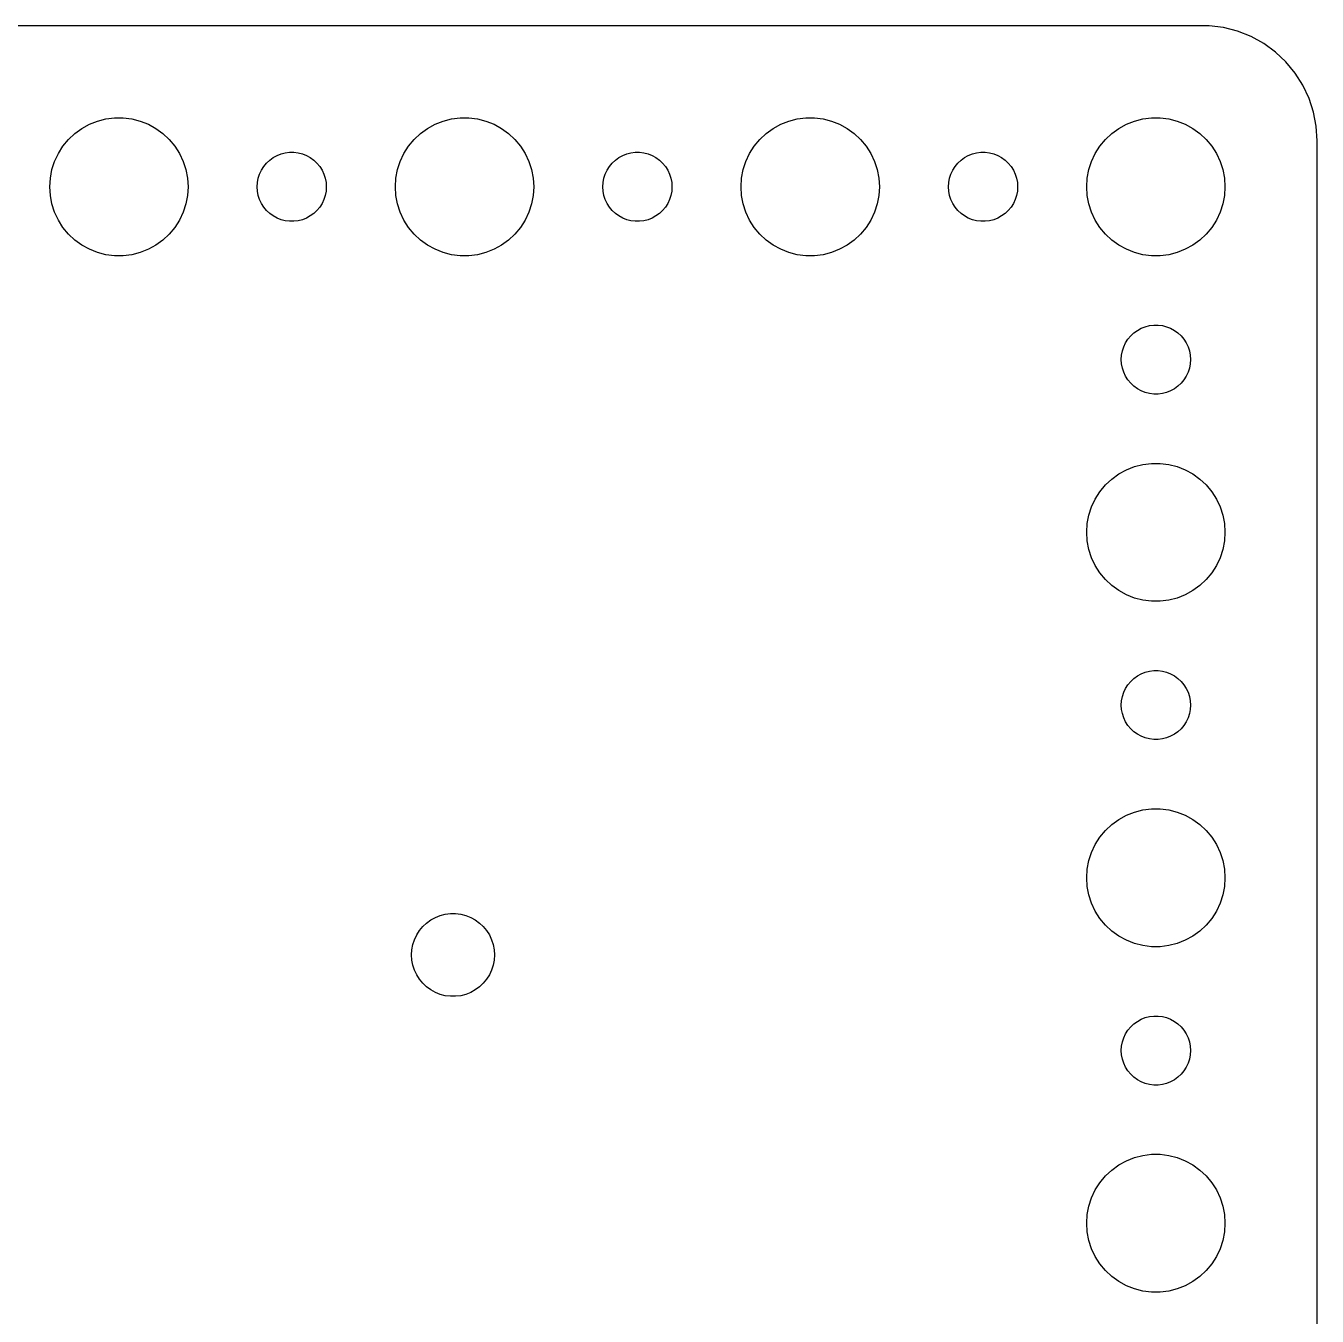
# Model space of a CAD drawing. Header units: metres. Extents: x -52 to 52, y -16 to 166.
# Drawn here: x -4 to 52, y 110 to 166 of the extents above; entities that cross this region are included whole.
import ezdxf

# ---------------------------------------------------------------- set-up
doc = ezdxf.new("R2010")
doc.units = ezdxf.units.M

msp = doc.modelspace()

# ---------------------------------------------------------------- linework, layer by layer
for p, q in [((47.3139, 165.99), (-47.3139, 165.99)), ((47.9369, 165.911), (47.3139, 165.99)), ((48.5451, 165.755), (47.9369, 165.911)), ((49.1289, 165.524), (48.5451, 165.755)), ((49.6791, 165.222), (49.1289, 165.524)), ((50.1871, 164.853), (49.6791, 165.222)), ((50.6448, 164.423), (50.1871, 164.853)), ((51.0451, 163.939), (50.6448, 164.423)), ((51.3815, 163.409), (51.0451, 163.939)), ((51.6489, 162.841), (51.3815, 163.409)), ((51.8429, 162.243), (51.6489, 162.841)), ((-0.56213, 161.947), (-0.18837, 161.994)), ((-0.18837, 161.994), (0.18837, 161.994)), ((0.18837, 161.994), (0.56213, 161.947)), ((14.4379, 161.947), (14.8116, 161.994)), ((14.8116, 161.994), (15.1884, 161.994)), ((15.1884, 161.994), (15.5621, 161.947)), ((29.4379, 161.947), (29.8116, 161.994)), ((29.8116, 161.994), (30.1884, 161.994)), ((30.1884, 161.994), (30.5621, 161.947)), ((44.4379, 161.947), (44.8116, 161.994)), ((44.8116, 161.994), (45.1884, 161.994)), ((45.1884, 161.994), (45.5621, 161.947)), ((51.9606, 161.627), (51.8429, 162.243)), ((-1.91226, 161.312), (-1.60747, 161.533)), ((-1.60747, 161.533), (-1.27733, 161.714)), ((-1.27733, 161.714), (-0.92705, 161.853)), ((-0.92705, 161.853), (-0.56213, 161.947)), ((0.56213, 161.947), (0.92705, 161.853)), ((0.92705, 161.853), (1.27733, 161.714)), ((1.27733, 161.714), (1.60747, 161.533)), ((1.60747, 161.533), (1.91226, 161.312)), ((13.0877, 161.312), (13.3925, 161.533)), ((13.3925, 161.533), (13.7227, 161.714)), ((13.7227, 161.714), (14.0729, 161.853)), ((14.0729, 161.853), (14.4379, 161.947)), ((15.5621, 161.947), (15.927, 161.853)), ((15.927, 161.853), (16.2773, 161.714)), ((16.2773, 161.714), (16.6075, 161.533)), ((16.6075, 161.533), (16.9123, 161.312)), ((28.0877, 161.312), (28.3925, 161.533)), ((28.3925, 161.533), (28.7227, 161.714)), ((28.7227, 161.714), (29.0729, 161.853)), ((29.0729, 161.853), (29.4379, 161.947)), ((30.5621, 161.947), (30.927, 161.853)), ((30.927, 161.853), (31.2773, 161.714)), ((31.2773, 161.714), (31.6075, 161.533)), ((31.6075, 161.533), (31.9123, 161.312)), ((43.0877, 161.312), (43.3925, 161.533)), ((43.3925, 161.533), (43.7227, 161.714)), ((43.7227, 161.714), (44.0729, 161.853)), ((44.0729, 161.853), (44.4379, 161.947)), ((45.5621, 161.947), (45.927, 161.853)), ((45.927, 161.853), (46.2773, 161.714)), ((46.2773, 161.714), (46.6075, 161.533)), ((46.6075, 161.533), (46.9123, 161.312)), ((52, 161), (51.9606, 161.627)), ((-2.42705, 160.763), (-2.1869, 161.054)), ((-2.1869, 161.054), (-1.91226, 161.312)), ((1.91226, 161.312), (2.1869, 161.054)), ((2.1869, 161.054), (2.42705, 160.763)), ((12.5729, 160.763), (12.8131, 161.054)), ((12.8131, 161.054), (13.0877, 161.312)), ((16.9123, 161.312), (17.1869, 161.054)), ((17.1869, 161.054), (17.427, 160.763)), ((27.5729, 160.763), (27.8131, 161.054)), ((27.8131, 161.054), (28.0877, 161.312)), ((31.9123, 161.312), (32.1869, 161.054)), ((32.1869, 161.054), (32.427, 160.763)), ((42.5729, 160.763), (42.8131, 161.054)), ((42.8131, 161.054), (43.0877, 161.312)), ((46.9123, 161.312), (47.1869, 161.054)), ((47.1869, 161.054), (47.427, 160.763)), ((52, 67), (52, 161)), ((-2.78932, 160.104), (-2.62891, 160.445)), ((-2.62891, 160.445), (-2.42705, 160.763)), ((2.42705, 160.763), (2.62891, 160.445)), ((2.62891, 160.445), (2.78932, 160.104)), ((6.69626, 160.266), (6.86133, 160.357)), ((6.86133, 160.357), (7.03647, 160.427)), ((7.03647, 160.427), (7.21892, 160.473)), ((7.21892, 160.473), (7.40581, 160.497)), ((7.40581, 160.497), (7.59418, 160.497)), ((7.59418, 160.497), (7.78107, 160.473)), ((7.78107, 160.473), (7.96352, 160.427)), ((7.96352, 160.427), (8.13866, 160.357)), ((8.13866, 160.357), (8.30373, 160.266)), ((12.2107, 160.104), (12.3711, 160.445)), ((12.3711, 160.445), (12.5729, 160.763)), ((17.427, 160.763), (17.6289, 160.445)), ((17.6289, 160.445), (17.7893, 160.104)), ((21.6963, 160.266), (21.8613, 160.357)), ((21.8613, 160.357), (22.0365, 160.427)), ((22.0365, 160.427), (22.2189, 160.473)), ((22.2189, 160.473), (22.4058, 160.497)), ((22.4058, 160.497), (22.5942, 160.497)), ((22.5942, 160.497), (22.7811, 160.473)), ((22.7811, 160.473), (22.9635, 160.427)), ((22.9635, 160.427), (23.1387, 160.357)), ((23.1387, 160.357), (23.3037, 160.266)), ((27.2107, 160.104), (27.3711, 160.445)), ((27.3711, 160.445), (27.5729, 160.763)), ((32.427, 160.763), (32.6289, 160.445)), ((32.6289, 160.445), (32.7893, 160.104)), ((36.6963, 160.266), (36.8613, 160.357)), ((36.8613, 160.357), (37.0365, 160.427)), ((37.0365, 160.427), (37.2189, 160.473)), ((37.2189, 160.473), (37.4058, 160.497)), ((37.4058, 160.497), (37.5942, 160.497)), ((37.5942, 160.497), (37.7811, 160.473)), ((37.7811, 160.473), (37.9635, 160.427)), ((37.9635, 160.427), (38.1387, 160.357)), ((38.1387, 160.357), (38.3037, 160.266)), ((42.2107, 160.104), (42.3711, 160.445)), ((42.3711, 160.445), (42.5729, 160.763)), ((47.427, 160.763), (47.6289, 160.445)), ((47.6289, 160.445), (47.7893, 160.104)), ((-2.97633, 159.376), (-2.90575, 159.746)), ((-2.90575, 159.746), (-2.78932, 160.104)), ((2.78932, 160.104), (2.90575, 159.746)), ((2.90575, 159.746), (2.97633, 159.376)), ((6.10533, 159.552), (6.18553, 159.723)), ((6.18553, 159.723), (6.28647, 159.882)), ((6.28647, 159.882), (6.40654, 160.027)), ((6.40654, 160.027), (6.54385, 160.156)), ((6.54385, 160.156), (6.69626, 160.266)), ((8.30373, 160.266), (8.45613, 160.156)), ((8.45613, 160.156), (8.59344, 160.027)), ((8.59344, 160.027), (8.71352, 159.882)), ((8.71352, 159.882), (8.81445, 159.723)), ((8.81445, 159.723), (8.89465, 159.552)), ((12.0237, 159.376), (12.0942, 159.746)), ((12.0942, 159.746), (12.2107, 160.104)), ((17.7893, 160.104), (17.9057, 159.746)), ((17.9057, 159.746), (17.9763, 159.376)), ((21.1053, 159.552), (21.1855, 159.723)), ((21.1855, 159.723), (21.2865, 159.882)), ((21.2865, 159.882), (21.4065, 160.027)), ((21.4065, 160.027), (21.5439, 160.156)), ((21.5439, 160.156), (21.6963, 160.266)), ((23.3037, 160.266), (23.4561, 160.156)), ((23.4561, 160.156), (23.5934, 160.027)), ((23.5934, 160.027), (23.7135, 159.882)), ((23.7135, 159.882), (23.8145, 159.723)), ((23.8145, 159.723), (23.8947, 159.552)), ((27.0237, 159.376), (27.0942, 159.746)), ((27.0942, 159.746), (27.2107, 160.104)), ((32.7893, 160.104), (32.9057, 159.746)), ((32.9057, 159.746), (32.9763, 159.376)), ((36.1053, 159.552), (36.1855, 159.723)), ((36.1855, 159.723), (36.2865, 159.882)), ((36.2865, 159.882), (36.4065, 160.027)), ((36.4065, 160.027), (36.5439, 160.156)), ((36.5439, 160.156), (36.6963, 160.266)), ((38.3037, 160.266), (38.4561, 160.156)), ((38.4561, 160.156), (38.5934, 160.027)), ((38.5934, 160.027), (38.7135, 159.882)), ((38.7135, 159.882), (38.8145, 159.723)), ((38.8145, 159.723), (38.8947, 159.552)), ((42.0237, 159.376), (42.0942, 159.746)), ((42.0942, 159.746), (42.2107, 160.104)), ((47.7893, 160.104), (47.9057, 159.746)), ((47.9057, 159.746), (47.9763, 159.376)), ((-3, 159), (-2.97633, 159.376)), ((2.97633, 159.376), (3, 159)), ((6, 159), (6.01183, 159.188)), ((6.01183, 159.188), (6.04712, 159.373)), ((6.04712, 159.373), (6.10533, 159.552)), ((8.89465, 159.552), (8.95287, 159.373)), ((8.95287, 159.373), (8.98816, 159.188)), ((8.98816, 159.188), (9, 159)), ((12, 159), (12.0237, 159.376)), ((17.9763, 159.376), (18, 159)), ((21, 159), (21.0118, 159.188)), ((21.0118, 159.188), (21.0471, 159.373)), ((21.0471, 159.373), (21.1053, 159.552)), ((23.8947, 159.552), (23.9529, 159.373)), ((23.9529, 159.373), (23.9882, 159.188)), ((23.9882, 159.188), (24, 159)), ((27, 159), (27.0237, 159.376)), ((32.9763, 159.376), (33, 159)), ((36, 159), (36.0118, 159.188)), ((36.0118, 159.188), (36.0471, 159.373)), ((36.0471, 159.373), (36.1053, 159.552)), ((38.8947, 159.552), (38.9529, 159.373)), ((38.9529, 159.373), (38.9882, 159.188)), ((38.9882, 159.188), (39, 159)), ((42, 159), (42.0237, 159.376)), ((47.9763, 159.376), (48, 159)), ((-2.97633, 158.624), (-3, 159)), ((-2.90575, 158.254), (-2.97633, 158.624)), ((2.97633, 158.624), (2.90575, 158.254)), ((3, 159), (2.97633, 158.624)), ((6.01183, 158.812), (6, 159)), ((6.04712, 158.627), (6.01183, 158.812)), ((6.10533, 158.448), (6.04712, 158.627)), ((8.95287, 158.627), (8.89465, 158.448)), ((8.98816, 158.812), (8.95287, 158.627)), ((9, 159), (8.98816, 158.812)), ((12.0237, 158.624), (12, 159)), ((12.0942, 158.254), (12.0237, 158.624)), ((17.9763, 158.624), (17.9057, 158.254)), ((18, 159), (17.9763, 158.624)), ((21.0118, 158.812), (21, 159)), ((21.0471, 158.627), (21.0118, 158.812)), ((21.1053, 158.448), (21.0471, 158.627)), ((23.9529, 158.627), (23.8947, 158.448)), ((23.9882, 158.812), (23.9529, 158.627)), ((24, 159), (23.9882, 158.812)), ((27.0237, 158.624), (27, 159)), ((27.0942, 158.254), (27.0237, 158.624)), ((32.9763, 158.624), (32.9057, 158.254)), ((33, 159), (32.9763, 158.624)), ((36.0118, 158.812), (36, 159)), ((36.0471, 158.627), (36.0118, 158.812)), ((36.1053, 158.448), (36.0471, 158.627)), ((38.9529, 158.627), (38.8947, 158.448)), ((38.9882, 158.812), (38.9529, 158.627)), ((39, 159), (38.9882, 158.812)), ((42.0237, 158.624), (42, 159)), ((42.0942, 158.254), (42.0237, 158.624)), ((47.9763, 158.624), (47.9057, 158.254)), ((48, 159), (47.9763, 158.624)), ((-2.78932, 157.896), (-2.90575, 158.254)), ((2.90575, 158.254), (2.78932, 157.896)), ((6.18553, 158.277), (6.10533, 158.448)), ((6.28647, 158.118), (6.18553, 158.277)), ((6.40654, 157.973), (6.28647, 158.118)), ((8.71352, 158.118), (8.59344, 157.973)), ((8.81445, 158.277), (8.71352, 158.118)), ((8.89465, 158.448), (8.81445, 158.277)), ((12.2107, 157.896), (12.0942, 158.254)), ((17.9057, 158.254), (17.7893, 157.896)), ((21.1855, 158.277), (21.1053, 158.448)), ((21.2865, 158.118), (21.1855, 158.277)), ((21.4065, 157.973), (21.2865, 158.118)), ((23.7135, 158.118), (23.5934, 157.973)), ((23.8145, 158.277), (23.7135, 158.118)), ((23.8947, 158.448), (23.8145, 158.277)), ((27.2107, 157.896), (27.0942, 158.254)), ((32.9057, 158.254), (32.7893, 157.896)), ((36.1855, 158.277), (36.1053, 158.448)), ((36.2865, 158.118), (36.1855, 158.277)), ((36.4065, 157.973), (36.2865, 158.118)), ((38.7135, 158.118), (38.5934, 157.973)), ((38.8145, 158.277), (38.7135, 158.118)), ((38.8947, 158.448), (38.8145, 158.277)), ((42.2107, 157.896), (42.0942, 158.254)), ((47.9057, 158.254), (47.7893, 157.896)), ((-2.62891, 157.555), (-2.78932, 157.896)), ((-2.42705, 157.237), (-2.62891, 157.555)), ((2.62891, 157.555), (2.42705, 157.237)), ((2.78932, 157.896), (2.62891, 157.555)), ((6.54385, 157.844), (6.40654, 157.973)), ((6.69626, 157.734), (6.54385, 157.844)), ((6.86133, 157.643), (6.69626, 157.734)), ((7.03647, 157.573), (6.86133, 157.643)), ((7.21892, 157.527), (7.03647, 157.573)), ((7.40581, 157.503), (7.21892, 157.527)), ((7.59418, 157.503), (7.40581, 157.503)), ((7.78107, 157.527), (7.59418, 157.503)), ((7.96352, 157.573), (7.78107, 157.527)), ((8.13866, 157.643), (7.96352, 157.573)), ((8.30373, 157.734), (8.13866, 157.643)), ((8.45613, 157.844), (8.30373, 157.734)), ((8.59344, 157.973), (8.45613, 157.844)), ((12.3711, 157.555), (12.2107, 157.896)), ((12.5729, 157.237), (12.3711, 157.555)), ((17.6289, 157.555), (17.427, 157.237)), ((17.7893, 157.896), (17.6289, 157.555)), ((21.5439, 157.844), (21.4065, 157.973)), ((21.6963, 157.734), (21.5439, 157.844)), ((21.8613, 157.643), (21.6963, 157.734)), ((22.0365, 157.573), (21.8613, 157.643)), ((22.2189, 157.527), (22.0365, 157.573)), ((22.4058, 157.503), (22.2189, 157.527)), ((22.5942, 157.503), (22.4058, 157.503)), ((22.7811, 157.527), (22.5942, 157.503)), ((22.9635, 157.573), (22.7811, 157.527)), ((23.1387, 157.643), (22.9635, 157.573)), ((23.3037, 157.734), (23.1387, 157.643)), ((23.4561, 157.844), (23.3037, 157.734)), ((23.5934, 157.973), (23.4561, 157.844)), ((27.3711, 157.555), (27.2107, 157.896)), ((27.5729, 157.237), (27.3711, 157.555)), ((32.6289, 157.555), (32.427, 157.237)), ((32.7893, 157.896), (32.6289, 157.555)), ((36.5439, 157.844), (36.4065, 157.973)), ((36.6963, 157.734), (36.5439, 157.844)), ((36.8613, 157.643), (36.6963, 157.734)), ((37.0365, 157.573), (36.8613, 157.643)), ((37.2189, 157.527), (37.0365, 157.573)), ((37.4058, 157.503), (37.2189, 157.527)), ((37.5942, 157.503), (37.4058, 157.503)), ((37.7811, 157.527), (37.5942, 157.503)), ((37.9635, 157.573), (37.7811, 157.527)), ((38.1387, 157.643), (37.9635, 157.573)), ((38.3037, 157.734), (38.1387, 157.643)), ((38.4561, 157.844), (38.3037, 157.734)), ((38.5934, 157.973), (38.4561, 157.844)), ((42.3711, 157.555), (42.2107, 157.896)), ((42.5729, 157.237), (42.3711, 157.555)), ((47.6289, 157.555), (47.427, 157.237)), ((47.7893, 157.896), (47.6289, 157.555)), ((-2.1869, 156.946), (-2.42705, 157.237)), ((-1.91226, 156.688), (-2.1869, 156.946)), ((2.1869, 156.946), (1.91226, 156.688)), ((2.42705, 157.237), (2.1869, 156.946)), ((12.8131, 156.946), (12.5729, 157.237)), ((13.0877, 156.688), (12.8131, 156.946)), ((17.1869, 156.946), (16.9123, 156.688)), ((17.427, 157.237), (17.1869, 156.946)), ((27.8131, 156.946), (27.5729, 157.237)), ((28.0877, 156.688), (27.8131, 156.946)), ((32.1869, 156.946), (31.9123, 156.688)), ((32.427, 157.237), (32.1869, 156.946)), ((42.8131, 156.946), (42.5729, 157.237)), ((43.0877, 156.688), (42.8131, 156.946)), ((47.1869, 156.946), (46.9123, 156.688)), ((47.427, 157.237), (47.1869, 156.946)), ((-1.60747, 156.467), (-1.91226, 156.688)), ((-1.27733, 156.286), (-1.60747, 156.467)), ((1.60747, 156.467), (1.27733, 156.286)), ((1.91226, 156.688), (1.60747, 156.467)), ((13.3925, 156.467), (13.0877, 156.688)), ((13.7227, 156.286), (13.3925, 156.467)), ((16.6075, 156.467), (16.2773, 156.286)), ((16.9123, 156.688), (16.6075, 156.467)), ((28.3925, 156.467), (28.0877, 156.688)), ((28.7227, 156.286), (28.3925, 156.467)), ((31.6075, 156.467), (31.2773, 156.286)), ((31.9123, 156.688), (31.6075, 156.467)), ((43.3925, 156.467), (43.0877, 156.688)), ((43.7227, 156.286), (43.3925, 156.467)), ((46.6075, 156.467), (46.2773, 156.286)), ((46.9123, 156.688), (46.6075, 156.467)), ((-0.92705, 156.147), (-1.27733, 156.286)), ((-0.56213, 156.053), (-0.92705, 156.147)), ((-0.18837, 156.006), (-0.56213, 156.053)), ((0.18837, 156.006), (-0.18837, 156.006)), ((0.56213, 156.053), (0.18837, 156.006)), ((0.92705, 156.147), (0.56213, 156.053)), ((1.27733, 156.286), (0.92705, 156.147)), ((14.0729, 156.147), (13.7227, 156.286)), ((14.4379, 156.053), (14.0729, 156.147)), ((14.8116, 156.006), (14.4379, 156.053)), ((15.1884, 156.006), (14.8116, 156.006)), ((15.5621, 156.053), (15.1884, 156.006)), ((15.927, 156.147), (15.5621, 156.053)), ((16.2773, 156.286), (15.927, 156.147)), ((29.0729, 156.147), (28.7227, 156.286)), ((29.4379, 156.053), (29.0729, 156.147)), ((29.8116, 156.006), (29.4379, 156.053)), ((30.1884, 156.006), (29.8116, 156.006)), ((30.5621, 156.053), (30.1884, 156.006)), ((30.927, 156.147), (30.5621, 156.053)), ((31.2773, 156.286), (30.927, 156.147)), ((44.0729, 156.147), (43.7227, 156.286)), ((44.4379, 156.053), (44.0729, 156.147)), ((44.8116, 156.006), (44.4379, 156.053)), ((45.1884, 156.006), (44.8116, 156.006)), ((45.5621, 156.053), (45.1884, 156.006)), ((45.927, 156.147), (45.5621, 156.053)), ((46.2773, 156.286), (45.927, 156.147)), ((44.7189, 152.973), (44.9058, 152.997)), ((44.9058, 152.997), (45.0942, 152.997)), ((45.0942, 152.997), (45.2811, 152.973)), ((43.7865, 152.382), (43.9065, 152.527)), ((43.9065, 152.527), (44.0439, 152.656)), ((44.0439, 152.656), (44.1963, 152.766)), ((44.1963, 152.766), (44.3613, 152.857)), ((44.3613, 152.857), (44.5365, 152.927)), ((44.5365, 152.927), (44.7189, 152.973)), ((45.2811, 152.973), (45.4635, 152.927)), ((45.4635, 152.927), (45.6387, 152.857)), ((45.6387, 152.857), (45.8037, 152.766)), ((45.8037, 152.766), (45.9561, 152.656)), ((45.9561, 152.656), (46.0934, 152.527)), ((46.0934, 152.527), (46.2135, 152.382)), ((43.5118, 151.688), (43.5471, 151.873)), ((43.5471, 151.873), (43.6053, 152.052)), ((43.6053, 152.052), (43.6855, 152.223)), ((43.6855, 152.223), (43.7865, 152.382)), ((46.2135, 152.382), (46.3145, 152.223)), ((46.3145, 152.223), (46.3947, 152.052)), ((46.3947, 152.052), (46.4529, 151.873)), ((46.4529, 151.873), (46.4882, 151.688)), ((43.5, 151.5), (43.5118, 151.688)), ((43.5118, 151.312), (43.5, 151.5)), ((43.5471, 151.127), (43.5118, 151.312)), ((46.4882, 151.312), (46.4529, 151.127)), ((46.4882, 151.688), (46.5, 151.5)), ((46.5, 151.5), (46.4882, 151.312)), ((43.6053, 150.948), (43.5471, 151.127)), ((43.6855, 150.777), (43.6053, 150.948)), ((43.7865, 150.618), (43.6855, 150.777)), ((46.3145, 150.777), (46.2135, 150.618)), ((46.3947, 150.948), (46.3145, 150.777)), ((46.4529, 151.127), (46.3947, 150.948)), ((43.9065, 150.473), (43.7865, 150.618)), ((44.0439, 150.344), (43.9065, 150.473)), ((44.1963, 150.234), (44.0439, 150.344)), ((44.3613, 150.143), (44.1963, 150.234)), ((45.8037, 150.234), (45.6387, 150.143)), ((45.9561, 150.344), (45.8037, 150.234)), ((46.0934, 150.473), (45.9561, 150.344)), ((46.2135, 150.618), (46.0934, 150.473)), ((44.5365, 150.073), (44.3613, 150.143)), ((44.7189, 150.027), (44.5365, 150.073)), ((44.9058, 150.003), (44.7189, 150.027)), ((45.0942, 150.003), (44.9058, 150.003)), ((45.2811, 150.027), (45.0942, 150.003)), ((45.4635, 150.073), (45.2811, 150.027)), ((45.6387, 150.143), (45.4635, 150.073)), ((43.7227, 146.714), (44.0729, 146.853)), ((44.0729, 146.853), (44.4379, 146.947)), ((44.4379, 146.947), (44.8116, 146.994)), ((44.8116, 146.994), (45.1884, 146.994)), ((45.1884, 146.994), (45.5621, 146.947)), ((45.5621, 146.947), (45.927, 146.853)), ((45.927, 146.853), (46.2773, 146.714)), ((42.8131, 146.054), (43.0877, 146.312)), ((43.0877, 146.312), (43.3925, 146.533)), ((43.3925, 146.533), (43.7227, 146.714)), ((46.2773, 146.714), (46.6075, 146.533)), ((46.6075, 146.533), (46.9123, 146.312)), ((46.9123, 146.312), (47.1869, 146.054)), ((42.3711, 145.445), (42.5729, 145.763)), ((42.5729, 145.763), (42.8131, 146.054)), ((47.1869, 146.054), (47.427, 145.763)), ((47.427, 145.763), (47.6289, 145.445)), ((42.2107, 145.104), (42.3711, 145.445)), ((47.6289, 145.445), (47.7893, 145.104)), ((42.0237, 144.376), (42.0942, 144.746)), ((42.0942, 144.746), (42.2107, 145.104)), ((47.7893, 145.104), (47.9057, 144.746)), ((47.9057, 144.746), (47.9763, 144.376)), ((42, 144), (42.0237, 144.376)), ((47.9763, 144.376), (48, 144)), ((42.0237, 143.624), (42, 144)), ((42.0942, 143.254), (42.0237, 143.624)), ((47.9763, 143.624), (47.9057, 143.254)), ((48, 144), (47.9763, 143.624)), ((42.2107, 142.896), (42.0942, 143.254)), ((47.9057, 143.254), (47.7893, 142.896)), ((42.3711, 142.555), (42.2107, 142.896)), ((42.5729, 142.237), (42.3711, 142.555)), ((47.6289, 142.555), (47.427, 142.237)), ((47.7893, 142.896), (47.6289, 142.555)), ((42.8131, 141.946), (42.5729, 142.237)), ((43.0877, 141.688), (42.8131, 141.946)), ((47.1869, 141.946), (46.9123, 141.688)), ((47.427, 142.237), (47.1869, 141.946)), ((43.3925, 141.467), (43.0877, 141.688)), ((43.7227, 141.286), (43.3925, 141.467)), ((44.0729, 141.147), (43.7227, 141.286)), ((46.2773, 141.286), (45.927, 141.147)), ((46.6075, 141.467), (46.2773, 141.286)), ((46.9123, 141.688), (46.6075, 141.467)), ((44.4379, 141.053), (44.0729, 141.147)), ((44.8116, 141.006), (44.4379, 141.053)), ((45.1884, 141.006), (44.8116, 141.006)), ((45.5621, 141.053), (45.1884, 141.006)), ((45.927, 141.147), (45.5621, 141.053)), ((44.3613, 137.857), (44.5365, 137.927)), ((44.5365, 137.927), (44.7189, 137.973)), ((44.7189, 137.973), (44.9058, 137.997)), ((44.9058, 137.997), (45.0942, 137.997)), ((45.0942, 137.997), (45.2811, 137.973)), ((45.2811, 137.973), (45.4635, 137.927)), ((45.4635, 137.927), (45.6387, 137.857)), ((43.6855, 137.223), (43.7865, 137.382)), ((43.7865, 137.382), (43.9065, 137.527)), ((43.9065, 137.527), (44.0439, 137.656)), ((44.0439, 137.656), (44.1963, 137.766)), ((44.1963, 137.766), (44.3613, 137.857)), ((45.6387, 137.857), (45.8037, 137.766)), ((45.8037, 137.766), (45.9561, 137.656)), ((45.9561, 137.656), (46.0934, 137.527)), ((46.0934, 137.527), (46.2135, 137.382)), ((46.2135, 137.382), (46.3145, 137.223)), ((43.5118, 136.688), (43.5471, 136.873)), ((43.5471, 136.873), (43.6053, 137.052)), ((43.6053, 137.052), (43.6855, 137.223)), ((46.3145, 137.223), (46.3947, 137.052)), ((46.3947, 137.052), (46.4529, 136.873)), ((46.4529, 136.873), (46.4882, 136.688)), ((43.5, 136.5), (43.5118, 136.688)), ((43.5118, 136.312), (43.5, 136.5)), ((43.5471, 136.127), (43.5118, 136.312)), ((46.4882, 136.312), (46.4529, 136.127)), ((46.4882, 136.688), (46.5, 136.5)), ((46.5, 136.5), (46.4882, 136.312)), ((43.6053, 135.948), (43.5471, 136.127)), ((43.6855, 135.777), (43.6053, 135.948)), ((43.7865, 135.618), (43.6855, 135.777)), ((43.9065, 135.473), (43.7865, 135.618)), ((46.2135, 135.618), (46.0934, 135.473)), ((46.3145, 135.777), (46.2135, 135.618)), ((46.3947, 135.948), (46.3145, 135.777)), ((46.4529, 136.127), (46.3947, 135.948)), ((44.0439, 135.344), (43.9065, 135.473)), ((44.1963, 135.234), (44.0439, 135.344)), ((44.3613, 135.143), (44.1963, 135.234)), ((44.5365, 135.073), (44.3613, 135.143)), ((44.7189, 135.027), (44.5365, 135.073)), ((45.4635, 135.073), (45.2811, 135.027)), ((45.6387, 135.143), (45.4635, 135.073)), ((45.8037, 135.234), (45.6387, 135.143)), ((45.9561, 135.344), (45.8037, 135.234)), ((46.0934, 135.473), (45.9561, 135.344)), ((44.9058, 135.003), (44.7189, 135.027)), ((45.0942, 135.003), (44.9058, 135.003)), ((45.2811, 135.027), (45.0942, 135.003)), ((43.3925, 131.533), (43.7227, 131.714)), ((43.7227, 131.714), (44.0729, 131.853)), ((44.0729, 131.853), (44.4379, 131.947)), ((44.4379, 131.947), (44.8116, 131.994)), ((44.8116, 131.994), (45.1884, 131.994)), ((45.1884, 131.994), (45.5621, 131.947)), ((45.5621, 131.947), (45.927, 131.853)), ((45.927, 131.853), (46.2773, 131.714)), ((46.2773, 131.714), (46.6075, 131.533)), ((42.8131, 131.054), (43.0877, 131.312)), ((43.0877, 131.312), (43.3925, 131.533)), ((46.6075, 131.533), (46.9123, 131.312)), ((46.9123, 131.312), (47.1869, 131.054)), ((42.3711, 130.445), (42.5729, 130.763)), ((42.5729, 130.763), (42.8131, 131.054)), ((47.1869, 131.054), (47.427, 130.763)), ((47.427, 130.763), (47.6289, 130.445)), ((42.0942, 129.746), (42.2107, 130.104)), ((42.2107, 130.104), (42.3711, 130.445)), ((47.6289, 130.445), (47.7893, 130.104)), ((47.7893, 130.104), (47.9057, 129.746)), ((42.0237, 129.376), (42.0942, 129.746)), ((47.9057, 129.746), (47.9763, 129.376)), ((42, 129), (42.0237, 129.376)), ((42.0237, 128.624), (42, 129)), ((47.9763, 129.376), (48, 129)), ((48, 129), (47.9763, 128.624)), ((42.0942, 128.254), (42.0237, 128.624)), ((47.9763, 128.624), (47.9057, 128.254)), ((42.2107, 127.896), (42.0942, 128.254)), ((42.3711, 127.555), (42.2107, 127.896)), ((47.7893, 127.896), (47.6289, 127.555)), ((47.9057, 128.254), (47.7893, 127.896)), ((13.5355, 127.17), (13.7336, 127.279)), ((13.7336, 127.279), (13.9438, 127.362)), ((13.9438, 127.362), (14.1627, 127.418)), ((14.1627, 127.418), (14.387, 127.446)), ((14.387, 127.446), (14.613, 127.446)), ((14.613, 127.446), (14.8373, 127.418)), ((14.8373, 127.418), (15.0562, 127.362)), ((15.0562, 127.362), (15.2664, 127.279)), ((15.2664, 127.279), (15.4645, 127.17)), ((42.5729, 127.237), (42.3711, 127.555)), ((42.8131, 126.946), (42.5729, 127.237)), ((47.427, 127.237), (47.1869, 126.946)), ((47.6289, 127.555), (47.427, 127.237)), ((12.9226, 126.517), (13.0438, 126.708)), ((13.0438, 126.708), (13.1879, 126.882)), ((13.1879, 126.882), (13.3526, 127.037)), ((13.3526, 127.037), (13.5355, 127.17)), ((15.4645, 127.17), (15.6474, 127.037)), ((15.6474, 127.037), (15.8121, 126.882)), ((15.8121, 126.882), (15.9562, 126.708)), ((15.9562, 126.708), (16.0773, 126.517)), ((43.0877, 126.688), (42.8131, 126.946)), ((43.3925, 126.467), (43.0877, 126.688)), ((46.9123, 126.688), (46.6075, 126.467)), ((47.1869, 126.946), (46.9123, 126.688)), ((12.7142, 125.876), (12.7565, 126.098)), ((12.7565, 126.098), (12.8264, 126.313)), ((12.8264, 126.313), (12.9226, 126.517)), ((16.0773, 126.517), (16.1736, 126.313)), ((16.1736, 126.313), (16.2434, 126.098)), ((16.2434, 126.098), (16.2858, 125.876)), ((43.7227, 126.286), (43.3925, 126.467)), ((44.0729, 126.147), (43.7227, 126.286)), ((44.4379, 126.053), (44.0729, 126.147)), ((45.927, 126.147), (45.5621, 126.053)), ((46.2773, 126.286), (45.927, 126.147)), ((46.6075, 126.467), (46.2773, 126.286)), ((12.7, 125.65), (12.7142, 125.876)), ((12.7142, 125.424), (12.7, 125.65)), ((16.2858, 125.876), (16.3, 125.65)), ((16.3, 125.65), (16.2858, 125.424)), ((44.8116, 126.006), (44.4379, 126.053)), ((45.1884, 126.006), (44.8116, 126.006)), ((45.5621, 126.053), (45.1884, 126.006)), ((12.7565, 125.202), (12.7142, 125.424)), ((12.8264, 124.987), (12.7565, 125.202)), ((12.9226, 124.783), (12.8264, 124.987)), ((16.1736, 124.987), (16.0773, 124.783)), ((16.2434, 125.202), (16.1736, 124.987)), ((16.2858, 125.424), (16.2434, 125.202)), ((13.0438, 124.592), (12.9226, 124.783)), ((13.1879, 124.418), (13.0438, 124.592)), ((13.3526, 124.263), (13.1879, 124.418)), ((15.8121, 124.418), (15.6474, 124.263)), ((15.9562, 124.592), (15.8121, 124.418)), ((16.0773, 124.783), (15.9562, 124.592)), ((13.5355, 124.13), (13.3526, 124.263)), ((13.7336, 124.021), (13.5355, 124.13)), ((13.9438, 123.938), (13.7336, 124.021)), ((14.1627, 123.882), (13.9438, 123.938)), ((14.387, 123.854), (14.1627, 123.882)), ((14.613, 123.854), (14.387, 123.854)), ((14.8373, 123.882), (14.613, 123.854)), ((15.0562, 123.938), (14.8373, 123.882)), ((15.2664, 124.021), (15.0562, 123.938)), ((15.4645, 124.13), (15.2664, 124.021)), ((15.6474, 124.263), (15.4645, 124.13)), ((44.0439, 122.656), (44.1963, 122.766)), ((44.1963, 122.766), (44.3613, 122.857)), ((44.3613, 122.857), (44.5365, 122.927)), ((44.5365, 122.927), (44.7189, 122.973)), ((44.7189, 122.973), (44.9058, 122.997)), ((44.9058, 122.997), (45.0942, 122.997)), ((45.0942, 122.997), (45.2811, 122.973)), ((45.2811, 122.973), (45.4635, 122.927)), ((45.4635, 122.927), (45.6387, 122.857)), ((45.6387, 122.857), (45.8037, 122.766)), ((45.8037, 122.766), (45.9561, 122.656)), ((43.6053, 122.052), (43.6855, 122.223)), ((43.6855, 122.223), (43.7865, 122.382)), ((43.7865, 122.382), (43.9065, 122.527)), ((43.9065, 122.527), (44.0439, 122.656)), ((45.9561, 122.656), (46.0934, 122.527)), ((46.0934, 122.527), (46.2135, 122.382)), ((46.2135, 122.382), (46.3145, 122.223)), ((46.3145, 122.223), (46.3947, 122.052)), ((43.5, 121.5), (43.5118, 121.688)), ((43.5118, 121.688), (43.5471, 121.873)), ((43.5471, 121.873), (43.6053, 122.052)), ((46.3947, 122.052), (46.4529, 121.873)), ((46.4529, 121.873), (46.4882, 121.688)), ((46.4882, 121.688), (46.5, 121.5)), ((43.5118, 121.312), (43.5, 121.5)), ((43.5471, 121.127), (43.5118, 121.312)), ((43.6053, 120.948), (43.5471, 121.127)), ((46.4529, 121.127), (46.3947, 120.948)), ((46.4882, 121.312), (46.4529, 121.127)), ((46.5, 121.5), (46.4882, 121.312)), ((43.6855, 120.777), (43.6053, 120.948)), ((43.7865, 120.618), (43.6855, 120.777)), ((43.9065, 120.473), (43.7865, 120.618)), ((46.2135, 120.618), (46.0934, 120.473)), ((46.3145, 120.777), (46.2135, 120.618)), ((46.3947, 120.948), (46.3145, 120.777)), ((44.0439, 120.344), (43.9065, 120.473)), ((44.1963, 120.234), (44.0439, 120.344)), ((44.3613, 120.143), (44.1963, 120.234)), ((44.5365, 120.073), (44.3613, 120.143)), ((44.7189, 120.027), (44.5365, 120.073)), ((44.9058, 120.003), (44.7189, 120.027)), ((45.0942, 120.003), (44.9058, 120.003)), ((45.2811, 120.027), (45.0942, 120.003)), ((45.4635, 120.073), (45.2811, 120.027)), ((45.6387, 120.143), (45.4635, 120.073)), ((45.8037, 120.234), (45.6387, 120.143)), ((45.9561, 120.344), (45.8037, 120.234)), ((46.0934, 120.473), (45.9561, 120.344)), ((43.3925, 116.533), (43.7227, 116.714)), ((43.7227, 116.714), (44.0729, 116.853)), ((44.0729, 116.853), (44.4379, 116.947)), ((44.4379, 116.947), (44.8116, 116.994)), ((44.8116, 116.994), (45.1884, 116.994)), ((45.1884, 116.994), (45.5621, 116.947)), ((45.5621, 116.947), (45.927, 116.853)), ((45.927, 116.853), (46.2773, 116.714)), ((46.2773, 116.714), (46.6075, 116.533)), ((42.5729, 115.763), (42.8131, 116.054)), ((42.8131, 116.054), (43.0877, 116.312)), ((43.0877, 116.312), (43.3925, 116.533)), ((46.6075, 116.533), (46.9123, 116.312)), ((46.9123, 116.312), (47.1869, 116.054)), ((47.1869, 116.054), (47.427, 115.763)), ((42.2107, 115.104), (42.3711, 115.445)), ((42.3711, 115.445), (42.5729, 115.763)), ((47.427, 115.763), (47.6289, 115.445)), ((47.6289, 115.445), (47.7893, 115.104)), ((42.0942, 114.746), (42.2107, 115.104)), ((47.7893, 115.104), (47.9057, 114.746)), ((42, 114), (42.0237, 114.376)), ((42.0237, 114.376), (42.0942, 114.746)), ((47.9057, 114.746), (47.9763, 114.376)), ((47.9763, 114.376), (48, 114)), ((42.0237, 113.624), (42, 114)), ((48, 114), (47.9763, 113.624)), ((42.0942, 113.254), (42.0237, 113.624)), ((42.2107, 112.896), (42.0942, 113.254)), ((47.9057, 113.254), (47.7893, 112.896)), ((47.9763, 113.624), (47.9057, 113.254)), ((42.3711, 112.555), (42.2107, 112.896)), ((47.7893, 112.896), (47.6289, 112.555)), ((42.5729, 112.237), (42.3711, 112.555)), ((42.8131, 111.946), (42.5729, 112.237)), ((47.427, 112.237), (47.1869, 111.946)), ((47.6289, 112.555), (47.427, 112.237)), ((43.0877, 111.688), (42.8131, 111.946)), ((43.3925, 111.467), (43.0877, 111.688)), ((46.9123, 111.688), (46.6075, 111.467)), ((47.1869, 111.946), (46.9123, 111.688)), ((43.7227, 111.286), (43.3925, 111.467)), ((44.0729, 111.147), (43.7227, 111.286)), ((44.4379, 111.053), (44.0729, 111.147)), ((44.8116, 111.006), (44.4379, 111.053)), ((45.1884, 111.006), (44.8116, 111.006)), ((45.5621, 111.053), (45.1884, 111.006)), ((45.927, 111.147), (45.5621, 111.053)), ((46.2773, 111.286), (45.927, 111.147)), ((46.6075, 111.467), (46.2773, 111.286))]:
    msp.add_line(p, q)

doc.saveas('drawing.dxf')
